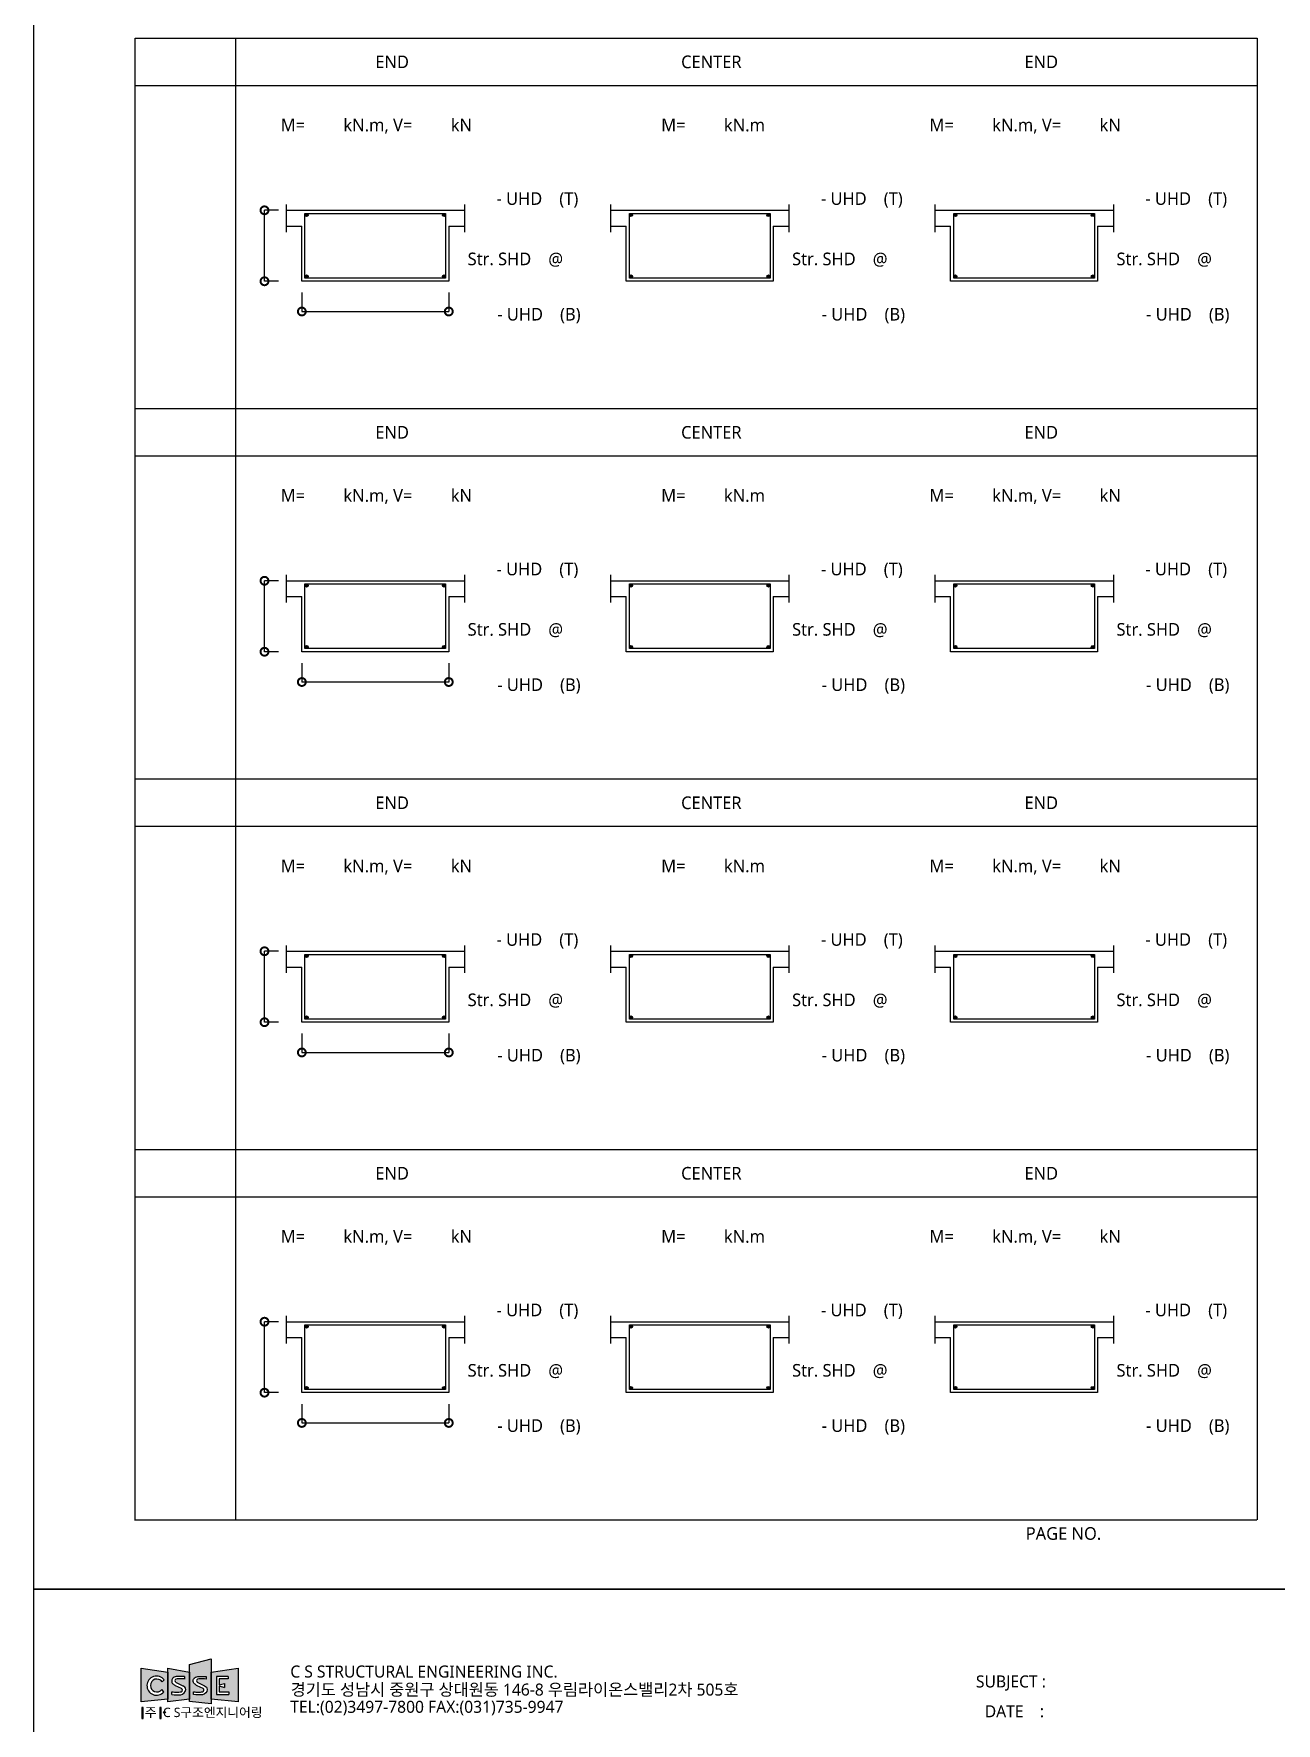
# Model space of a CAD drawing. Extents: x 62919 to 87660, y 70087 to 107139.
# Drawn here: x 66920 to 70861, y 75321 to 80679 of the extents above; entities that cross this region are included whole.
import ezdxf

# ---------------------------------------------------------------- set-up
doc = ezdxf.new("R2010")
doc.units = 0
doc.header["$LTSCALE"] = 50
doc.header["$MEASUREMENT"] = 0
doc.header["$PDMODE"] = 3
doc.layers.get('0').update_dxf_attribs({"linetype": 'CONTINUOUS'})
doc.layers.get('DEFPOINTS').update_dxf_attribs({"color": 156, "linetype": 'CONTINUOUS'})
for name, color, linetype in [('2', 2, 'CONTINUOUS'), ('DIM', 7, 'CONTINUOUS'), ('H', 9, 'CONTINUOUS'), ('TEXT', 3, 'CONTINUOUS')]:
    doc.layers.add(name, color=color, linetype=linetype)
doc.styles.add('12', font='malgun.ttf')
doc.styles.get("Standard").update_dxf_attribs({"font": ''})
doc.styles.get('Standard').set_extended_font_data('Hancom Gothic')
doc.dimstyles.get("Standard").update_dxf_attribs({"dimtxt": 40, "dimasz": 50, "dimexe": 0.18, "dimexo": 0.0625, "dimgap": 20, "dimtad": 1, "dimdec": 0, "dimzin": 0, "dimdsep": 46, "dimtxsty": 'Standard', "dimblk1": 'DOTSMALL', "dimblk2": 'DOTSMALL', "dimsah": 1, "dimcen": 0.09, "dimclrd": 7, "dimclre": 7, "dimclrt": 7, "dimadec": 0, "dimazin": 0, "dimtfac": 1, "dimtdec": 4, "dimtofl": 0, "dimtmove": 0, "dimatfit": 3, "dimldrblk": 'DOTSMALL', "dimfxl": 1, "dimtolj": 1, "dimtzin": 0, "dimarcsym": 0})

# ---------------------------------------------------------------- blocks, each defined once
blk = doc.blocks.new('_DOTSMALL')
at = {"color": 0, "linetype": 'ByBlock', "const_width": 0.5}
blk.add_lwpolyline([(-0.0625, 0, 1), (0.0625, 0, 1)], format="xyb", close=True, dxfattribs=at)
blk = doc.blocks.new('*D19')
at = {"layer": 'DEFPOINTS', "color": 0, "transparency": 16777216}
for p in [(67770.4, 79858.4), (68236.5, 79858.4), (68236.5, 79798.5)]:
    blk.add_point(p, dxfattribs=at)
at = {"layer": 'DIM', "color": 7, "lineweight": -2, "transparency": 16777216}
for p, q in [((67770.4, 79858.4), (67770.4, 79798.3)), ((68236.5, 79858.4), (68236.5, 79798.3)), ((67770.4, 79798.5), (68236.5, 79798.5))]:
    blk.add_line(p, q, dxfattribs=at)
at = {"layer": 'DIM', "color": 7, "lineweight": -2, "transparency": 16777216, "xscale": 50, "yscale": 50, "zscale": 50, "rotation": 180}
blk.add_blockref('_DOTSMALL', (67770.4, 79798.5), dxfattribs=at)
at = {"layer": 'DIM', "color": 7, "lineweight": -2, "transparency": 16777216, "xscale": 50, "yscale": 50, "zscale": 50}
blk.add_blockref('_DOTSMALL', (68236.5, 79798.5), dxfattribs=at)
blk = doc.blocks.new('*D20')
at = {"layer": 'DEFPOINTS', "color": 0, "transparency": 16777216}
for p in [(67651.9, 80119.5), (67696.8, 80119.5), (67696.8, 79894.5)]:
    blk.add_point(p, dxfattribs=at)
at = {"layer": 'DIM', "color": 7, "lineweight": -2, "transparency": 16777216}
for p, q in [((67696.8, 80119.5), (67651.7, 80119.5)), ((67651.9, 79894.5), (67651.9, 80119.5)), ((67696.8, 79894.5), (67651.7, 79894.5))]:
    blk.add_line(p, q, dxfattribs=at)
at = {"layer": 'DIM', "color": 7, "lineweight": -2, "transparency": 16777216, "xscale": 50, "yscale": 50, "zscale": 50}
for p, rotation in [((67651.9, 80119.5), 90), ((67651.9, 79894.5), 270)]:
    blk.add_blockref('_DOTSMALL', p, dxfattribs=dict(at, rotation=rotation))
blk = doc.blocks.new('*D21')
at = {"layer": 'DEFPOINTS', "color": 0, "transparency": 16777216}
for p in [(67770.4, 78683.4), (68236.5, 78683.4), (68236.5, 78623.5)]:
    blk.add_point(p, dxfattribs=at)
at = {"layer": 'DIM', "color": 7, "lineweight": -2, "transparency": 16777216}
for p, q in [((67770.4, 78683.4), (67770.4, 78623.3)), ((68236.5, 78683.4), (68236.5, 78623.3)), ((67770.4, 78623.5), (68236.5, 78623.5))]:
    blk.add_line(p, q, dxfattribs=at)
at = {"layer": 'DIM', "color": 7, "lineweight": -2, "transparency": 16777216, "xscale": 50, "yscale": 50, "zscale": 50, "rotation": 180}
blk.add_blockref('_DOTSMALL', (67770.4, 78623.5), dxfattribs=at)
at = {"layer": 'DIM', "color": 7, "lineweight": -2, "transparency": 16777216, "xscale": 50, "yscale": 50, "zscale": 50}
blk.add_blockref('_DOTSMALL', (68236.5, 78623.5), dxfattribs=at)
blk = doc.blocks.new('*D22')
at = {"layer": 'DEFPOINTS', "color": 0, "transparency": 16777216}
for p in [(67651.9, 78944.5), (67696.8, 78944.5), (67696.8, 78719.5)]:
    blk.add_point(p, dxfattribs=at)
at = {"layer": 'DIM', "color": 7, "lineweight": -2, "transparency": 16777216}
for p, q in [((67696.8, 78944.5), (67651.7, 78944.5)), ((67651.9, 78719.5), (67651.9, 78944.5)), ((67696.8, 78719.5), (67651.7, 78719.5))]:
    blk.add_line(p, q, dxfattribs=at)
at = {"layer": 'DIM', "color": 7, "lineweight": -2, "transparency": 16777216, "xscale": 50, "yscale": 50, "zscale": 50}
for p, rotation in [((67651.9, 78944.5), 90), ((67651.9, 78719.5), 270)]:
    blk.add_blockref('_DOTSMALL', p, dxfattribs=dict(at, rotation=rotation))
blk = doc.blocks.new('*D23')
at = {"layer": 'DEFPOINTS', "color": 0, "transparency": 16777216}
for p in [(67770.4, 77508.4), (68236.5, 77508.4), (68236.5, 77448.5)]:
    blk.add_point(p, dxfattribs=at)
at = {"layer": 'DIM', "color": 7, "lineweight": -2, "transparency": 16777216}
for p, q in [((67770.4, 77508.4), (67770.4, 77448.3)), ((68236.5, 77508.4), (68236.5, 77448.3)), ((67770.4, 77448.5), (68236.5, 77448.5))]:
    blk.add_line(p, q, dxfattribs=at)
at = {"layer": 'DIM', "color": 7, "lineweight": -2, "transparency": 16777216, "xscale": 50, "yscale": 50, "zscale": 50, "rotation": 180}
blk.add_blockref('_DOTSMALL', (67770.4, 77448.5), dxfattribs=at)
at = {"layer": 'DIM', "color": 7, "lineweight": -2, "transparency": 16777216, "xscale": 50, "yscale": 50, "zscale": 50}
blk.add_blockref('_DOTSMALL', (68236.5, 77448.5), dxfattribs=at)
blk = doc.blocks.new('*D24')
at = {"layer": 'DEFPOINTS', "color": 0, "transparency": 16777216}
for p in [(67651.9, 77769.5), (67696.8, 77769.5), (67696.8, 77544.5)]:
    blk.add_point(p, dxfattribs=at)
at = {"layer": 'DIM', "color": 7, "lineweight": -2, "transparency": 16777216}
for p, q in [((67696.8, 77769.5), (67651.7, 77769.5)), ((67651.9, 77544.5), (67651.9, 77769.5)), ((67696.8, 77544.5), (67651.7, 77544.5))]:
    blk.add_line(p, q, dxfattribs=at)
at = {"layer": 'DIM', "color": 7, "lineweight": -2, "transparency": 16777216, "xscale": 50, "yscale": 50, "zscale": 50}
for p, rotation in [((67651.9, 77769.5), 90), ((67651.9, 77544.5), 270)]:
    blk.add_blockref('_DOTSMALL', p, dxfattribs=dict(at, rotation=rotation))
blk = doc.blocks.new('*D25')
at = {"layer": 'DEFPOINTS', "color": 0, "transparency": 16777216}
for p in [(67770.4, 76333.4), (68236.5, 76333.4), (68236.5, 76273.5)]:
    blk.add_point(p, dxfattribs=at)
at = {"layer": 'DIM', "color": 7, "lineweight": -2, "transparency": 16777216}
for p, q in [((67770.4, 76333.4), (67770.4, 76273.3)), ((68236.5, 76333.4), (68236.5, 76273.3)), ((67770.4, 76273.5), (68236.5, 76273.5))]:
    blk.add_line(p, q, dxfattribs=at)
at = {"layer": 'DIM', "color": 7, "lineweight": -2, "transparency": 16777216, "xscale": 50, "yscale": 50, "zscale": 50, "rotation": 180}
blk.add_blockref('_DOTSMALL', (67770.4, 76273.5), dxfattribs=at)
at = {"layer": 'DIM', "color": 7, "lineweight": -2, "transparency": 16777216, "xscale": 50, "yscale": 50, "zscale": 50}
blk.add_blockref('_DOTSMALL', (68236.5, 76273.5), dxfattribs=at)
blk = doc.blocks.new('*D26')
at = {"layer": 'DEFPOINTS', "color": 0, "transparency": 16777216}
for p in [(67651.9, 76594.5), (67696.8, 76594.5), (67696.8, 76369.5)]:
    blk.add_point(p, dxfattribs=at)
at = {"layer": 'DIM', "color": 7, "lineweight": -2, "transparency": 16777216}
for p, q in [((67696.8, 76594.5), (67651.7, 76594.5)), ((67651.9, 76369.5), (67651.9, 76594.5)), ((67696.8, 76369.5), (67651.7, 76369.5))]:
    blk.add_line(p, q, dxfattribs=at)
at = {"layer": 'DIM', "color": 7, "lineweight": -2, "transparency": 16777216, "xscale": 50, "yscale": 50, "zscale": 50}
for p, rotation in [((67651.9, 76594.5), 90), ((67651.9, 76369.5), 270)]:
    blk.add_blockref('_DOTSMALL', p, dxfattribs=dict(at, rotation=rotation))

msp = doc.modelspace()

# ---------------------------------------------------------------- hatches: boundary and pattern name
h = msp.add_hatch(color=256)
h.paths.add_polyline_path([(67483.1, 75525.3), (67414.3, 75507.6), (67414.3, 75390.1), (67483.1, 75382.2)])
h.paths.add_polyline_path([(67466.5, 75468.8), (67466.5, 75461.3, 0.013881), (67448.2, 75462.1, 0.08874), (67439.2, 75460.3, 0.605403), (67438.5, 75451.8), (67461.8, 75439.8, -0.23219), (67470.4, 75428.2, -0.384597), (67454.3, 75411.6, -0.048404), (67426.6, 75412), (67426.6, 75421.1, 0.055516), (67442.5, 75419.7, 0.069121), (67455.8, 75420.8, 0.348562), (67459.8, 75426.4, 0.283388), (67457, 75430.9), (67438.5, 75439.8, -0.06014), (67429.6, 75446.4, -0.255382), (67425.9, 75455.5, -0.23918), (67430.4, 75464.8, -0.17187), (67444.2, 75469.5, -0.011402)], flags=16)
h = msp.add_hatch(color=256)
h.paths.add_polyline_path([(67345.8, 75482.8), (67261.1, 75495.9), (67261.1, 75389.2), (67345.8, 75397.1)])
h.paths.add_polyline_path([(67333.7, 75458.8, 2.814949), (67332.5, 75420.4), (67326.6, 75427.8, -2.948244), (67327.2, 75452.8)], flags=16)
h = msp.add_hatch(color=156)
h.paths.add_polyline_path([(67414.3, 75482.8), (67345.8, 75495.9), (67345.8, 75389.2), (67414.3, 75397.1)])
h.paths.add_polyline_path([(67386.3, 75411.6, 0.375196), (67401.9, 75428.2, 0.23206), (67393.3, 75439.8), (67370, 75451.8, -0.621378), (67371, 75460.4, -0.086582), (67379.8, 75462.1, -0.013881), (67398, 75461.3), (67398, 75468.8, 0.011548), (67375.4, 75469.5, 0.168477), (67362, 75464.8, 0.234186), (67357.5, 75455.8, 0.000003), (67357.5, 75455.8, 0.004726), (67357.5, 75455.5, 0.255382), (67361.1, 75446.4, 0.06014), (67370, 75439.8), (67388.4, 75430.9, -0.288527), (67391.3, 75426.4, -0.348562), (67387.3, 75420.8, -0.069121), (67374, 75419.7, -0.055516), (67358.1, 75421.1), (67358.1, 75412, 0.049399)], flags=16)
h = msp.add_hatch(color=156)
h.paths.add_polyline_path([(67568.5, 75389.2), (67568.5, 75495.9), (67483.1, 75482.8), (67483.1, 75397.1)])
h.paths.add_polyline_path([(67499.8, 75412.1), (67499.8, 75469.3), (67536.3, 75469.3), (67536.3, 75462.3), (67508.6, 75462.3), (67508.6, 75442.5), (67524.8, 75447.4), (67524.8, 75434.5), (67508.6, 75439.5), (67508.6, 75420.4), (67538.3, 75420.4), (67538.3, 75412.1)], flags=16)
at = {"layer": 'TEXT'}
for points in [[(67266.6, 75371.2), (67262.5, 75371.2), (67262.5, 75336.3), (67266.6, 75336.3)], [(67323.8, 75371.2), (67319.6, 75371.2), (67319.6, 75336.3), (67323.8, 75336.3)]]:
    msp.add_hatch(color=256, dxfattribs=at).paths.add_polyline_path(points)
h = msp.add_hatch(color=256, dxfattribs=at)
edge = h.paths.add_edge_path()
edge.add_arc((67334.5, 75355.6), 2.96, 0, 360)

# ---------------------------------------------------------------- linework, layer by layer
for p, q in [((67241.4, 80665.9), (70801.4, 80665.9)), ((67241.4, 75965.9), (67241.4, 80665.9)), ((67561.4, 75965.9), (67561.4, 80665.9)), ((70801.4, 80665.9), (70801.4, 75965.9)), ((67241.4, 80515.9), (70801.4, 80515.9)), ((67720.4, 80119.5), (68286.5, 80119.5)), ((68749.5, 80119.5), (69315.6, 80119.5)), ((69778.6, 80119.5), (70344.8, 80119.5)), ((67720.4, 80069.5), (67770.4, 80069.5)), ((67770.4, 79894.5), (67770.4, 80069.5)), ((68236.5, 80069.5), (68286.5, 80069.5)), ((68236.5, 80069.5), (68236.5, 79894.5)), ((68749.5, 80069.5), (68799.5, 80069.5)), ((68799.5, 79894.5), (68799.5, 80069.5)), ((69265.6, 80069.5), (69315.6, 80069.5)), ((69265.6, 80069.5), (69265.6, 79894.5)), ((69778.6, 80069.5), (69828.6, 80069.5)), ((69828.6, 79894.5), (69828.6, 80069.5)), ((70294.8, 80069.5), (70344.8, 80069.5)), ((70294.8, 80069.5), (70294.8, 79894.5)), ((68236.5, 79894.5), (67770.4, 79894.5)), ((69265.6, 79894.5), (68799.5, 79894.5)), ((70294.8, 79894.5), (69828.6, 79894.5)), ((67241.4, 79490.9), (70801.4, 79490.9)), ((67241.4, 79340.9), (70801.4, 79340.9)), ((67720.4, 78944.5), (68286.5, 78944.5)), ((68749.5, 78944.5), (69315.6, 78944.5)), ((69778.6, 78944.5), (70344.8, 78944.5)), ((67720.4, 78894.5), (67770.4, 78894.5)), ((67770.4, 78719.5), (67770.4, 78894.5)), ((68236.5, 78894.5), (68286.5, 78894.5)), ((68236.5, 78894.5), (68236.5, 78719.5)), ((68749.5, 78894.5), (68799.5, 78894.5)), ((68799.5, 78719.5), (68799.5, 78894.5)), ((69265.6, 78894.5), (69315.6, 78894.5)), ((69265.6, 78894.5), (69265.6, 78719.5)), ((69778.6, 78894.5), (69828.6, 78894.5)), ((69828.6, 78719.5), (69828.6, 78894.5)), ((70294.8, 78894.5), (70344.8, 78894.5)), ((70294.8, 78894.5), (70294.8, 78719.5)), ((68236.5, 78719.5), (67770.4, 78719.5)), ((69265.6, 78719.5), (68799.5, 78719.5)), ((70294.8, 78719.5), (69828.6, 78719.5)), ((67241.4, 78315.9), (70801.4, 78315.9)), ((67241.4, 78165.9), (70801.4, 78165.9)), ((67720.4, 77769.5), (68286.5, 77769.5)), ((68749.5, 77769.5), (69315.6, 77769.5)), ((69778.6, 77769.5), (70344.8, 77769.5)), ((67720.4, 77719.5), (67770.4, 77719.5)), ((67770.4, 77544.5), (67770.4, 77719.5)), ((68236.5, 77719.5), (68286.5, 77719.5)), ((68236.5, 77719.5), (68236.5, 77544.5)), ((68749.5, 77719.5), (68799.5, 77719.5)), ((68799.5, 77544.5), (68799.5, 77719.5)), ((69265.6, 77719.5), (69315.6, 77719.5)), ((69265.6, 77719.5), (69265.6, 77544.5)), ((69778.6, 77719.5), (69828.6, 77719.5)), ((69828.6, 77544.5), (69828.6, 77719.5)), ((70294.8, 77719.5), (70344.8, 77719.5)), ((70294.8, 77719.5), (70294.8, 77544.5)), ((68236.5, 77544.5), (67770.4, 77544.5)), ((69265.6, 77544.5), (68799.5, 77544.5)), ((70294.8, 77544.5), (69828.6, 77544.5)), ((67241.4, 77140.9), (70801.4, 77140.9)), ((67241.4, 76990.9), (70801.4, 76990.9)), ((67720.4, 76594.5), (68286.5, 76594.5)), ((68749.5, 76594.5), (69315.6, 76594.5)), ((69778.6, 76594.5), (70344.8, 76594.5)), ((67720.4, 76544.5), (67770.4, 76544.5)), ((67770.4, 76369.5), (67770.4, 76544.5)), ((68236.5, 76544.5), (68286.5, 76544.5)), ((68236.5, 76544.5), (68236.5, 76369.5)), ((68749.5, 76544.5), (68799.5, 76544.5)), ((68799.5, 76369.5), (68799.5, 76544.5)), ((69265.6, 76544.5), (69315.6, 76544.5)), ((69265.6, 76544.5), (69265.6, 76369.5)), ((69778.6, 76544.5), (69828.6, 76544.5)), ((69828.6, 76369.5), (69828.6, 76544.5)), ((70294.8, 76544.5), (70344.8, 76544.5)), ((70294.8, 76544.5), (70294.8, 76369.5)), ((68236.5, 76369.5), (67770.4, 76369.5)), ((69265.6, 76369.5), (68799.5, 76369.5)), ((70294.8, 76369.5), (69828.6, 76369.5)), ((70800, 75964.9), (67240, 75964.9)), ((67333.7, 75458.8), (67327.2, 75452.8)), ((67370, 75451.8), (67393.3, 75439.8)), ((67398, 75468.8), (67398, 75461.3)), ((67466.5, 75468.8), (67466.5, 75461.3)), ((67536.3, 75469.3), (67499.8, 75469.3)), ((67499.8, 75469.3), (67499.8, 75412.1)), ((67536.3, 75462.3), (67508.6, 75462.3)), ((67508.6, 75462.3), (67508.6, 75442.5)), ((67508.6, 75442.5), (67524.8, 75447.4)), ((67524.8, 75447.4), (67524.8, 75434.5)), ((67536.3, 75469.3), (67536.3, 75462.3)), ((67332.5, 75420.4), (67326.6, 75427.8)), ((67358.1, 75412), (67358.1, 75421.1)), ((67388.4, 75430.9), (67370, 75439.8)), ((67499.8, 75412.1), (67538.3, 75412.1)), ((67508.6, 75439.5), (67524.8, 75434.5)), ((67508.6, 75439.5), (67508.6, 75420.4)), ((67508.6, 75420.4), (67538.3, 75420.4)), ((67538.3, 75420.4), (67538.3, 75412.1))]:
    msp.add_line(p, q)
for points in [[(67414.3, 75390.1), (67414.3, 75507.6), (67483.1, 75525.3), (67483.1, 75382.2)], [(67261.1, 75389.2), (67261.1, 75495.9), (67345.8, 75482.8), (67345.8, 75397.1)], [(67345.8, 75389.2), (67345.8, 75495.9), (67414.3, 75482.8), (67414.3, 75397.1)], [(67483.1, 75397.1), (67483.1, 75482.8), (67568.5, 75495.9), (67568.5, 75389.2)]]:
    msp.add_lwpolyline(points, close=True)
msp.add_lwpolyline([(67466.5, 75461.3, 0.013881), (67448.2, 75462.1, 0.086582), (67439.5, 75460.4, 0.621378), (67438.5, 75451.8), (67461.8, 75439.8, -0.23206), (67470.4, 75428.2, -0.375196), (67454.8, 75411.6, -0.049399), (67426.6, 75412), (67426.6, 75421.1, 0.055516), (67442.5, 75419.7, 0.069121), (67455.8, 75420.8, 0.348562), (67459.8, 75426.4, 0.288527), (67456.9, 75430.9), (67438.5, 75439.8, -0.06014), (67429.6, 75446.4, -0.255382), (67425.9, 75455.5, -0.23918), (67430.4, 75464.8, -0.168477), (67443.9, 75469.5, -0.011548), (67466.5, 75468.8)], format="xyb")
for centre, radius in [((67785.4, 80104.5), 5), ((67785.4, 80104.5), 3.5), ((68221.5, 80104.5), 5), ((68221.5, 80104.5), 3.5), ((68814.5, 80104.5), 5), ((68814.5, 80104.5), 3.5), ((69250.6, 80104.5), 5), ((69250.6, 80104.5), 3.5), ((69843.6, 80104.5), 5), ((69843.6, 80104.5), 3.5), ((70279.8, 80104.5), 5), ((70279.8, 80104.5), 3.5), ((67785.4, 80104.5), 2), ((67785.4, 80104.5), 0.5), ((68221.5, 80104.5), 2), ((68221.5, 80104.5), 0.5), ((68814.5, 80104.5), 2), ((68814.5, 80104.5), 0.5), ((69250.6, 80104.5), 2), ((69250.6, 80104.5), 0.5), ((69843.6, 80104.5), 2), ((69843.6, 80104.5), 0.5), ((70279.8, 80104.5), 2), ((70279.8, 80104.5), 0.5), ((67785.4, 79909.5), 5), ((67785.4, 79909.5), 3.5), ((67785.4, 79909.5), 2), ((67785.4, 79909.5), 0.5), ((68221.5, 79909.5), 5), ((68221.5, 79909.5), 3.5), ((68221.5, 79909.5), 2), ((68221.5, 79909.5), 0.5), ((68814.5, 79909.5), 5), ((68814.5, 79909.5), 3.5), ((68814.5, 79909.5), 2), ((68814.5, 79909.5), 0.5), ((69250.6, 79909.5), 5), ((69250.6, 79909.5), 3.5), ((69250.6, 79909.5), 2), ((69250.6, 79909.5), 0.5), ((69843.6, 79909.5), 5), ((69843.6, 79909.5), 3.5), ((69843.6, 79909.5), 2), ((69843.6, 79909.5), 0.5), ((70279.8, 79909.5), 5), ((70279.8, 79909.5), 3.5), ((70279.8, 79909.5), 2), ((70279.8, 79909.5), 0.5), ((67785.4, 78929.5), 5), ((67785.4, 78929.5), 3.5), ((67785.4, 78929.5), 2), ((67785.4, 78929.5), 0.5), ((68221.5, 78929.5), 5), ((68221.5, 78929.5), 3.5), ((68221.5, 78929.5), 2), ((68221.5, 78929.5), 0.5), ((68814.5, 78929.5), 5), ((68814.5, 78929.5), 3.5), ((68814.5, 78929.5), 2), ((68814.5, 78929.5), 0.5), ((69250.6, 78929.5), 5), ((69250.6, 78929.5), 3.5), ((69250.6, 78929.5), 2), ((69250.6, 78929.5), 0.5), ((69843.6, 78929.5), 5), ((69843.6, 78929.5), 3.5), ((69843.6, 78929.5), 2), ((69843.6, 78929.5), 0.5), ((70279.8, 78929.5), 5), ((70279.8, 78929.5), 3.5), ((70279.8, 78929.5), 2), ((70279.8, 78929.5), 0.5), ((67785.4, 78734.5), 5), ((67785.4, 78734.5), 3.5), ((67785.4, 78734.5), 2), ((67785.4, 78734.5), 0.5), ((68221.5, 78734.5), 5), ((68221.5, 78734.5), 3.5), ((68221.5, 78734.5), 2), ((68221.5, 78734.5), 0.5), ((68814.5, 78734.5), 5), ((68814.5, 78734.5), 3.5), ((68814.5, 78734.5), 2), ((68814.5, 78734.5), 0.5), ((69250.6, 78734.5), 5), ((69250.6, 78734.5), 3.5), ((69250.6, 78734.5), 2), ((69250.6, 78734.5), 0.5), ((69843.6, 78734.5), 5), ((69843.6, 78734.5), 3.5), ((69843.6, 78734.5), 2), ((69843.6, 78734.5), 0.5), ((70279.8, 78734.5), 5), ((70279.8, 78734.5), 3.5), ((70279.8, 78734.5), 2), ((70279.8, 78734.5), 0.5), ((67785.4, 77754.5), 5), ((67785.4, 77754.5), 3.5), ((67785.4, 77754.5), 2), ((67785.4, 77754.5), 0.5), ((68221.5, 77754.5), 5), ((68221.5, 77754.5), 3.5), ((68221.5, 77754.5), 2), ((68221.5, 77754.5), 0.5), ((68814.5, 77754.5), 5), ((68814.5, 77754.5), 3.5), ((68814.5, 77754.5), 2), ((68814.5, 77754.5), 0.5), ((69250.6, 77754.5), 5), ((69250.6, 77754.5), 3.5), ((69250.6, 77754.5), 2), ((69250.6, 77754.5), 0.5), ((69843.6, 77754.5), 5), ((69843.6, 77754.5), 3.5), ((69843.6, 77754.5), 2), ((69843.6, 77754.5), 0.5), ((70279.8, 77754.5), 5), ((70279.8, 77754.5), 3.5), ((70279.8, 77754.5), 2), ((70279.8, 77754.5), 0.5), ((67785.4, 77559.5), 5), ((67785.4, 77559.5), 3.5), ((67785.4, 77559.5), 2), ((67785.4, 77559.5), 0.5), ((68221.5, 77559.5), 5), ((68221.5, 77559.5), 3.5), ((68221.5, 77559.5), 2), ((68221.5, 77559.5), 0.5), ((68814.5, 77559.5), 5), ((68814.5, 77559.5), 3.5), ((68814.5, 77559.5), 2), ((68814.5, 77559.5), 0.5), ((69250.6, 77559.5), 5), ((69250.6, 77559.5), 3.5), ((69250.6, 77559.5), 2), ((69250.6, 77559.5), 0.5), ((69843.6, 77559.5), 5), ((69843.6, 77559.5), 3.5), ((69843.6, 77559.5), 2), ((69843.6, 77559.5), 0.5), ((70279.8, 77559.5), 5), ((70279.8, 77559.5), 3.5), ((70279.8, 77559.5), 2), ((70279.8, 77559.5), 0.5), ((67785.4, 76579.5), 5), ((67785.4, 76579.5), 3.5), ((67785.4, 76579.5), 2), ((67785.4, 76579.5), 0.5), ((68221.5, 76579.5), 5), ((68221.5, 76579.5), 3.5), ((68221.5, 76579.5), 2), ((68221.5, 76579.5), 0.5), ((68814.5, 76579.5), 5), ((68814.5, 76579.5), 3.5), ((68814.5, 76579.5), 2), ((68814.5, 76579.5), 0.5), ((69250.6, 76579.5), 5), ((69250.6, 76579.5), 3.5), ((69250.6, 76579.5), 2), ((69250.6, 76579.5), 0.5), ((69843.6, 76579.5), 5), ((69843.6, 76579.5), 3.5), ((69843.6, 76579.5), 2), ((69843.6, 76579.5), 0.5), ((70279.8, 76579.5), 5), ((70279.8, 76579.5), 3.5), ((70279.8, 76579.5), 2), ((70279.8, 76579.5), 0.5), ((67785.4, 76384.5), 5), ((67785.4, 76384.5), 3.5), ((67785.4, 76384.5), 2), ((67785.4, 76384.5), 0.5), ((68221.5, 76384.5), 5), ((68221.5, 76384.5), 3.5), ((68221.5, 76384.5), 2), ((68221.5, 76384.5), 0.5), ((68814.5, 76384.5), 5), ((68814.5, 76384.5), 3.5), ((68814.5, 76384.5), 2), ((68814.5, 76384.5), 0.5), ((69250.6, 76384.5), 5), ((69250.6, 76384.5), 3.5), ((69250.6, 76384.5), 2), ((69250.6, 76384.5), 0.5), ((69843.6, 76384.5), 5), ((69843.6, 76384.5), 3.5), ((69843.6, 76384.5), 2), ((69843.6, 76384.5), 0.5), ((70279.8, 76384.5), 5), ((70279.8, 76384.5), 3.5), ((70279.8, 76384.5), 2), ((70279.8, 76384.5), 0.5)]:
    msp.add_circle(centre, radius)
for centre, radius, start, end in [((67309.5, 75440.3), 30.5, 37.2994, 319.0698), ((67310.6, 75440.7), 20.6, 36.0354, 321.0907), ((67367.7, 75454.3), 10.3, 172.9943, 230.2988), ((67368.9, 75455.8), 11.4, 127.2778, 181.0831), ((67392.6, 75480), 46.1, 226.8324, 240.5988), ((67375.4, 75447.8), 21.7, 90, 128.2528), ((67372.6, 75455.9), 4.81, 109.8198, 237.2434), ((67380.3, 75436), 26, 91.1108, 110.9044), ((67372.3, 74979.2), 490.3, 86.9924, 89.6389), ((67374.7, 75132.9), 329.3, 85.9376, 89.1188), ((67372.4, 75491.7), 72, 258.6025, 271.3128), ((67374.3, 75554.3), 143.2, 263.516, 274.8283), ((67376.7, 75468.1), 48.4, 266.7676, 282.5839), ((67384.6, 75428.8), 17.3, 275.656, 357.9195), ((67385.8, 75426.2), 5.56, 285.9492, 2.8156), ((67386.3, 75426.4), 5, 0.4261, 64.8032), ((67385.8, 75425.2), 16.4, 10.4605, 62.7197)]:
    msp.add_arc(centre, radius, start, end)
at = {"layer": '2'}
for points in [[(67780.4, 80109.5), (68226.5, 80109.5), (68226.5, 79904.5), (67780.4, 79904.5)], [(68809.5, 80109.5), (69255.6, 80109.5), (69255.6, 79904.5), (68809.5, 79904.5)], [(69838.6, 80109.5), (70284.8, 80109.5), (70284.8, 79904.5), (69838.6, 79904.5)], [(67780.4, 78934.5), (68226.5, 78934.5), (68226.5, 78729.5), (67780.4, 78729.5)], [(68809.5, 78934.5), (69255.6, 78934.5), (69255.6, 78729.5), (68809.5, 78729.5)], [(69838.6, 78934.5), (70284.8, 78934.5), (70284.8, 78729.5), (69838.6, 78729.5)], [(67780.4, 77759.5), (68226.5, 77759.5), (68226.5, 77554.5), (67780.4, 77554.5)], [(68809.5, 77759.5), (69255.6, 77759.5), (69255.6, 77554.5), (68809.5, 77554.5)], [(69838.6, 77759.5), (70284.8, 77759.5), (70284.8, 77554.5), (69838.6, 77554.5)], [(67780.4, 76584.5), (68226.5, 76584.5), (68226.5, 76379.5), (67780.4, 76379.5)], [(68809.5, 76584.5), (69255.6, 76584.5), (69255.6, 76379.5), (68809.5, 76379.5)], [(69838.6, 76584.5), (70284.8, 76584.5), (70284.8, 76379.5), (69838.6, 76379.5)]]:
    msp.add_lwpolyline(points, close=True, dxfattribs=at)
at = {"layer": 'DEFPOINTS'}
for points in [[(66920, 81404.9), (70921.4, 81404.9), (70921.4, 75745.9), (66920, 75745.9)], [(66920, 75745.9), (70921.4, 75745.9), (70921.4, 70086.8), (66920, 70086.8)]]:
    msp.add_lwpolyline(points, close=True, dxfattribs=at)
at = {"layer": 'H'}
for p, q in [((67720.4, 80138.2), (67720.4, 80050.7)), ((68286.5, 80138.2), (68286.5, 80050.7)), ((68749.5, 80138.2), (68749.5, 80050.7)), ((69315.6, 80138.2), (69315.6, 80050.7)), ((69778.6, 80138.2), (69778.6, 80050.7)), ((70344.8, 80138.2), (70344.8, 80050.7)), ((67720.4, 78963.2), (67720.4, 78875.7)), ((68286.5, 78963.2), (68286.5, 78875.7)), ((68749.5, 78963.2), (68749.5, 78875.7)), ((69315.6, 78963.2), (69315.6, 78875.7)), ((69778.6, 78963.2), (69778.6, 78875.7)), ((70344.8, 78963.2), (70344.8, 78875.7)), ((67720.4, 77788.2), (67720.4, 77700.7)), ((68286.5, 77788.2), (68286.5, 77700.7)), ((68749.5, 77788.2), (68749.5, 77700.7)), ((69315.6, 77788.2), (69315.6, 77700.7)), ((69778.6, 77788.2), (69778.6, 77700.7)), ((70344.8, 77788.2), (70344.8, 77700.7)), ((67720.4, 76613.2), (67720.4, 76525.7)), ((68286.5, 76613.2), (68286.5, 76525.7)), ((68749.5, 76613.2), (68749.5, 76525.7)), ((69315.6, 76613.2), (69315.6, 76525.7)), ((69778.6, 76613.2), (69778.6, 76525.7)), ((70344.8, 76613.2), (70344.8, 76525.7))]:
    msp.add_line(p, q, dxfattribs=at)
at = {"layer": 'TEXT'}
for points in [[(67266.6, 75371.2), (67262.5, 75371.2), (67262.5, 75336.3), (67266.6, 75336.3)], [(67323.8, 75371.2), (67319.6, 75371.2), (67319.6, 75336.3), (67323.8, 75336.3)]]:
    msp.add_lwpolyline(points, close=True, dxfattribs=at)
msp.add_circle((67334.5, 75355.6), 2.96, dxfattribs=at)

# ---------------------------------------------------------------- texts
at = {"layer": 'TEXT', "style": '12'}
for s, height, p in [('END', 40, (68003.5, 80570.4)), ('CENTER', 40, (68973.6, 80570.4)), ('END', 40, (70062.7, 80570.4)), ('M=         kN.m, V=         kN', 40, (67703.3, 80370.1)), ('M=         kN.m', 40, (68910.5, 80370.1)), ('M=         kN.m, V=         kN', 40, (69761.5, 80370.1)), (' - UHD    (T)', 40, (68374.4, 80136.8)), (' - UHD    (T)', 40, (69403.6, 80136.8)), (' - UHD    (T)', 40, (70432.7, 80136.8)), ('Str. SHD    @', 40, (68296.4, 79945.4)), ('Str. SHD    @', 40, (69325.6, 79945.4)), ('Str. SHD    @', 40, (70354.7, 79945.4)), (' - UHD    (B)', 40, (68376.8, 79770)), (' - UHD    (B)', 40, (69406, 79770)), (' - UHD    (B)', 40, (70435.1, 79770)), ('END', 40, (68003.5, 79395.4)), ('CENTER', 40, (68973.6, 79395.4)), ('END', 40, (70062.7, 79395.4)), ('M=         kN.m, V=         kN', 40, (67703.3, 79195.1)), ('M=         kN.m', 40, (68910.5, 79195.1)), ('M=         kN.m, V=         kN', 40, (69761.5, 79195.1)), (' - UHD    (T)', 40, (68374.4, 78961.8)), (' - UHD    (T)', 40, (69403.6, 78961.8)), (' - UHD    (T)', 40, (70432.7, 78961.8)), ('Str. SHD    @', 40, (68296.4, 78770.4)), ('Str. SHD    @', 40, (69325.6, 78770.4)), ('Str. SHD    @', 40, (70354.7, 78770.4)), (' - UHD    (B)', 40, (68376.8, 78595)), (' - UHD    (B)', 40, (69406, 78595)), (' - UHD    (B)', 40, (70435.1, 78595)), ('END', 40, (68003.5, 78220.4)), ('CENTER', 40, (68973.6, 78220.4)), ('END', 40, (70062.7, 78220.4)), ('M=         kN.m, V=         kN', 40, (67703.3, 78020.1)), ('M=         kN.m', 40, (68910.5, 78020.1)), ('M=         kN.m, V=         kN', 40, (69761.5, 78020.1)), (' - UHD    (T)', 40, (68374.4, 77786.8)), (' - UHD    (T)', 40, (69403.6, 77786.8)), (' - UHD    (T)', 40, (70432.7, 77786.8)), ('Str. SHD    @', 40, (68296.4, 77595.4)), ('Str. SHD    @', 40, (69325.6, 77595.4)), ('Str. SHD    @', 40, (70354.7, 77595.4)), (' - UHD    (B)', 40, (68376.8, 77420)), (' - UHD    (B)', 40, (69406, 77420)), (' - UHD    (B)', 40, (70435.1, 77420)), ('END', 40, (68003.5, 77045.4)), ('CENTER', 40, (68973.6, 77045.4)), ('END', 40, (70062.7, 77045.4)), ('M=         kN.m, V=         kN', 40, (67703.3, 76845.1)), ('M=         kN.m', 40, (68910.5, 76845.1)), ('M=         kN.m, V=         kN', 40, (69761.5, 76845.1)), (' - UHD    (T)', 40, (68374.4, 76611.8)), (' - UHD    (T)', 40, (69403.6, 76611.8)), (' - UHD    (T)', 40, (70432.7, 76611.8)), ('Str. SHD    @', 40, (68296.4, 76420.4)), ('Str. SHD    @', 40, (69325.6, 76420.4)), ('Str. SHD    @', 40, (70354.7, 76420.4)), (' - UHD    (B)', 40, (68376.8, 76245)), (' - UHD    (B)', 40, (69406, 76245)), (' - UHD    (B)', 40, (70435.1, 76245)), ('PAGE NO.', 40, (70066.8, 75902.9)), ('C S STRUCTURAL ENGINEERING INC.', 38.108, (67733.8, 75466)), ('경기도 성남시 중원구 상대원동 146-8 우림라이온스밸리2차 505호', 38.108, (67735, 75408.7)), ('SUBJECT : ', 38.11, (69908.7, 75434.5)), ('TEL:(02)3497-7800 FAX:(031)735-9947', 38.108, (67733.6, 75354.1)), ('주  C S구조엔지니어링', 29.633, (67272.4, 75340.6)), ('   DATE    : ', 38.108, (69898.1, 75339.9))]:
    msp.add_text(s, height=height, dxfattribs=at).set_placement(p)

# ---------------------------------------------------------------- dimensions: what is measured, and where the dimension line sits
at = {"layer": 'DIM'}
for base, p1, p2, picture, middle in [((67651.9, 80119.5), (67696.8, 79894.5), (67696.8, 80119.5), '*D20', (67651.9, 80007)), ((67651.9, 78944.5), (67696.8, 78719.5), (67696.8, 78944.5), '*D22', (67651.9, 78832)), ((67651.9, 77769.5), (67696.8, 77544.5), (67696.8, 77769.5), '*D24', (67651.9, 77657)), ((67651.9, 76594.5), (67696.8, 76369.5), (67696.8, 76594.5), '*D26', (67651.9, 76482))]:
    dim = msp.add_linear_dim(base=base, p1=p1, p2=p2, angle=90, text=' ', dimstyle='Standard', dxfattribs=at)
    dim.commit()
    dim.dimension.update_dxf_attribs({"geometry": picture, "text_midpoint": middle})
for base, p1, p2, picture, middle in [((68236.5, 79798.5), (67770.4, 79858.4), (68236.5, 79858.4), '*D19', (68003.4, 79798.5)), ((68236.5, 78623.5), (67770.4, 78683.4), (68236.5, 78683.4), '*D21', (68003.4, 78623.5)), ((68236.5, 77448.5), (67770.4, 77508.4), (68236.5, 77508.4), '*D23', (68003.4, 77448.5)), ((68236.5, 76273.5), (67770.4, 76333.4), (68236.5, 76333.4), '*D25', (68003.4, 76273.5))]:
    dim = msp.add_linear_dim(base=base, p1=p1, p2=p2, text=' ', dimstyle='Standard', dxfattribs=at)
    dim.commit()
    dim.dimension.update_dxf_attribs({"geometry": picture, "text_midpoint": middle})

doc.saveas('drawing.dxf')
